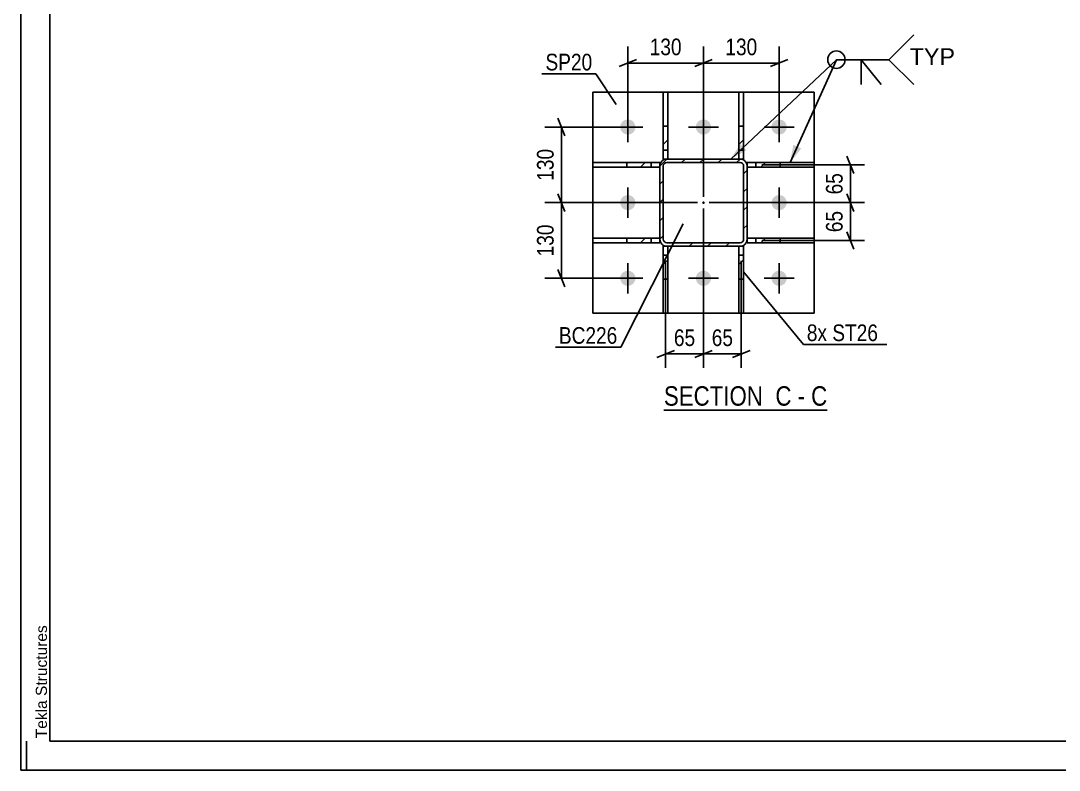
# Model space of a CAD drawing. Header units: millimetres. Extents: x -54 to 787, y -402 to 192.
# Drawn here: x -53.8 to 124.7, y -402.1 to -273.3 of the extents above; entities that cross this region are included whole.
import ezdxf

# ---------------------------------------------------------------- set-up
doc = ezdxf.new("R2010")
doc.units = ezdxf.units.MM
doc.linetypes.add('DXK_LINE_DOT2', pattern=[3.9198, 1.9599, -1.9599])
doc.linetypes.add('DXK_LINE_DOT3', pattern=[5.9187, 2.979, -0.9799, 0.9799, -0.9799])
doc.styles.add('Arial', font='ARIAL.TTF', dxfattribs={"height": 0.2})
doc.styles.add('Arial Narrow', font='ARIALN.TTF', dxfattribs={"height": 0.2})

# ---------------------------------------------------------------- blocks, each defined once
blk = doc.blocks.new('Unknown-122573057-1115')
at = {"color": 5, "linetype": 'Continuous'}
for p, q in [((-53.78, 191.89), (-53.78, -402.11)), ((-48.78, 186.89), (-48.78, -397.11)), ((-52.78, -402.11), (-52.78, -397.11)), ((-48.78, -397.11), (782.22, -397.11)), ((-53.78, -402.11), (787.22, -402.11))]:
    blk.add_line(p, q, dxfattribs=at)
at = {"color": 174, "linetype": 'Continuous', "style": 'Arial'}
blk.add_text('Tekla Structures', height=1.9102, rotation=90, dxfattribs=at).set_placement((-49.28, -396.61))
blk = doc.blocks.new('Unknown-122573057-16 - 5924')
at = {"color": 6, "linetype": 'Continuous'}
blk.add_line((56.74, -340.19), (84.81, -340.19), dxfattribs=at)
at = {"color": 0, "linetype": 'Continuous'}
for points in [[(74.85, -339.44), (74.85, -335.94), (56.74, -335.94), (56.74, -339.44)], [(78.66, -339.44), (78.66, -335.94), (75.9, -335.94), (75.9, -339.44)], [(80.99, -339.44), (80.99, -335.94), (79.71, -335.94), (79.71, -339.44)], [(84.81, -339.44), (84.81, -335.94), (82.04, -335.94), (82.04, -339.44)]]:
    blk.add_wipeout(points, dxfattribs=at)
at = {"color": 7, "linetype": 'Continuous', "style": 'Arial Narrow'}
for s, p in [('SECTION ', (56.74, -339.44)), ('C', (75.9, -339.44)), ('C', (82.04, -339.44)), ('-', (79.71, -339.44))]:
    blk.add_text(s, height=3.34, dxfattribs=at).set_placement(p)
blk = doc.blocks.new('Part-122573057-6037 - 5924')
at = {"linetype": 'Continuous'}
h = blk.add_hatch(dxfattribs=at)
h.set_pattern_fill('', scale=0.7, style=0, pattern_type=0)
h.set_pattern_definition([(45, (71.0426, -297.643), (-1.57154, 1.57154), [])])
h.paths.add_polyline_path([(76.7, -297.64), (71.04, -297.64), (71.04, -298.44), (76.7, -298.44)])
at = {"color": 7, "linetype": 'DXK_LINE_DOT2'}
for p, q in [((71.04, -298.44), (71.04, -297.64)), ((76.7, -297.64), (71.04, -297.64)), ((72.54, -298.44), (72.54, -297.64)), ((76.7, -298.44), (71.04, -298.44))]:
    blk.add_line(p, q, dxfattribs=at)
at = {"color": 2, "linetype": 'Continuous'}
for p, q in [((76.7, -297.64), (71.04, -297.64)), ((71.04, -297.64), (71.04, -298.44)), ((82.54, -297.64), (76.7, -297.64)), ((76.7, -298.44), (76.7, -297.64)), ((82.54, -298.44), (82.54, -297.64)), ((71.04, -298.44), (76.7, -298.44)), ((82.54, -298.44), (76.7, -298.44))]:
    blk.add_line(p, q, dxfattribs=at)
blk = doc.blocks.new('Part-122573057-6004 - 5924')
at = {"color": 2, "linetype": 'Continuous'}
for p, q in [((44.54, -285.54), (44.54, -323.54)), ((82.54, -285.54), (44.54, -285.54)), ((82.54, -323.54), (82.54, -285.54)), ((44.54, -323.54), (82.54, -323.54))]:
    blk.add_line(p, q, dxfattribs=at)
at = {"color": 7, "linetype": 'DXK_LINE_DOT2'}
for p, q in [((44.54, -285.54), (57.44, -285.54)), ((44.54, -323.54), (57.44, -323.54))]:
    blk.add_line(p, q, dxfattribs=at)
blk = doc.blocks.new('Part-122573057-6032 - 5924')
at = {"linetype": 'Continuous'}
h = blk.add_hatch(dxfattribs=at)
h.set_pattern_fill('', scale=0.7, style=0, pattern_type=0)
h.set_pattern_definition([(45, (71.0426, -310.643), (-1.57154, 1.57154), [])])
h.paths.add_polyline_path([(76.7, -310.64), (71.04, -310.64), (71.04, -311.44), (76.7, -311.44)])
at = {"color": 7, "linetype": 'DXK_LINE_DOT2'}
for p, q in [((71.04, -311.44), (71.04, -310.64)), ((76.7, -310.64), (71.04, -310.64)), ((76.7, -311.44), (71.04, -311.44)), ((72.54, -311.44), (72.54, -310.64))]:
    blk.add_line(p, q, dxfattribs=at)
at = {"color": 2, "linetype": 'Continuous'}
for p, q in [((76.7, -310.64), (71.04, -310.64)), ((71.04, -310.64), (71.04, -311.44)), ((71.04, -311.44), (76.7, -311.44)), ((82.54, -310.64), (76.7, -310.64)), ((76.7, -311.44), (76.7, -310.64)), ((82.54, -311.44), (76.7, -311.44)), ((82.54, -311.44), (82.54, -310.64))]:
    blk.add_line(p, q, dxfattribs=at)
blk = doc.blocks.new('Part-122573057-6022 - 5924')
at = {"linetype": 'Continuous'}
h = blk.add_hatch(dxfattribs=at)
h.set_pattern_fill('', scale=0.7, style=0, pattern_type=0)
h.set_pattern_definition([(45, (50.3892, -310.643), (-1.57154, 1.57154), [])])
h.paths.add_polyline_path([(56.04, -310.64), (50.39, -310.64), (50.39, -311.44), (56.04, -311.44)])
at = {"color": 2, "linetype": 'Continuous'}
for p, q in [((44.54, -310.64), (50.39, -310.64)), ((44.54, -311.44), (44.54, -310.64)), ((50.39, -311.44), (44.54, -311.44)), ((50.39, -310.64), (56.04, -310.64)), ((50.39, -311.44), (50.39, -310.64)), ((56.04, -311.44), (50.39, -311.44)), ((56.04, -310.64), (56.04, -311.44))]:
    blk.add_line(p, q, dxfattribs=at)
at = {"color": 7, "linetype": 'DXK_LINE_DOT2'}
for p, q in [((50.39, -310.64), (56.04, -310.64)), ((50.39, -311.44), (56.04, -311.44)), ((54.54, -311.44), (54.54, -310.64)), ((56.04, -310.64), (56.04, -311.44))]:
    blk.add_line(p, q, dxfattribs=at)
blk = doc.blocks.new('Part-122573057-6027 - 5924')
at = {"linetype": 'Continuous'}
h = blk.add_hatch(dxfattribs=at)
h.set_pattern_fill('', scale=0.7, style=0, pattern_type=0)
h.set_pattern_definition([(45, (50.3892, -297.643), (-1.57154, 1.57154), [])])
h.paths.add_polyline_path([(56.04, -297.64), (50.39, -297.64), (50.39, -298.44), (56.04, -298.44)])
at = {"color": 2, "linetype": 'Continuous'}
for p, q in [((44.54, -297.64), (50.39, -297.64)), ((44.54, -298.44), (44.54, -297.64)), ((50.39, -297.64), (56.04, -297.64)), ((50.39, -298.44), (50.39, -297.64)), ((56.04, -297.64), (56.04, -298.44)), ((50.39, -298.44), (44.54, -298.44)), ((56.04, -298.44), (50.39, -298.44))]:
    blk.add_line(p, q, dxfattribs=at)
at = {"color": 7, "linetype": 'DXK_LINE_DOT2'}
for p, q in [((50.39, -297.64), (56.04, -297.64)), ((54.54, -298.44), (54.54, -297.64)), ((56.04, -297.64), (56.04, -298.44)), ((50.39, -298.44), (56.04, -298.44))]:
    blk.add_line(p, q, dxfattribs=at)
blk = doc.blocks.new('Bolt-122573057-6042 - 5924')
at = {"linetype": 'Continuous'}
for points in [[(51.84, -291.54, -1), (49.24, -291.54, -1)], [(64.84, -291.54, -1), (62.24, -291.54, -1)], [(77.84, -291.54, -1), (75.24, -291.54, -1)], [(51.84, -304.54, -1), (49.24, -304.54, -1)], [(77.84, -304.54, -1), (75.24, -304.54, -1)], [(51.84, -317.54, -1), (49.24, -317.54, -1)], [(64.84, -317.54, -1), (62.24, -317.54, -1)], [(77.84, -317.54, -1), (75.24, -317.54, -1)]]:
    blk.add_hatch(color=1, dxfattribs=at).paths.add_polyline_path(points)
at = {"color": 1, "linetype": 'Continuous'}
for p, q in [((50.54, -288.94), (50.54, -294.14)), ((63.54, -288.94), (63.54, -294.14)), ((76.54, -288.94), (76.54, -294.14)), ((53.14, -291.54), (47.94, -291.54)), ((66.14, -291.54), (60.94, -291.54)), ((79.14, -291.54), (73.94, -291.54)), ((50.54, -301.94), (50.54, -307.14)), ((76.54, -301.94), (76.54, -307.14)), ((53.14, -304.54), (47.94, -304.54)), ((79.14, -304.54), (73.94, -304.54)), ((50.54, -314.94), (50.54, -320.14)), ((63.54, -314.94), (63.54, -320.14)), ((76.54, -314.94), (76.54, -320.14)), ((53.14, -317.54), (47.94, -317.54)), ((66.14, -317.54), (60.94, -317.54)), ((79.14, -317.54), (73.94, -317.54))]:
    blk.add_line(p, q, dxfattribs=at)
blk = doc.blocks.new('Part-122573057-6055 - 5924')
at = {"linetype": 'Continuous'}
h = blk.add_hatch(dxfattribs=at)
h.set_pattern_fill('', scale=0.7, style=0, pattern_type=0)
h.set_pattern_definition([(45, (57.2422, -297.043), (-1.57154, 1.57154), [])])
h.paths.add_polyline_path([(69.84, -297.04), (57.24, -297.04), (56.78, -297.13), (56.39, -297.39), (56.13, -297.78), (56.04, -298.24), (56.04, -310.84), (56.13, -311.3), (56.39, -311.69), (56.78, -311.95), (57.24, -312.04), (69.84, -312.04), (70.3, -311.95), (70.69, -311.69), (70.95, -311.3), (71.04, -310.84), (71.04, -298.24), (70.95, -297.78), (70.69, -297.39), (70.3, -297.13)])
h.paths.add_polyline_path([(70.4, -298.01), (70.44, -298.24), (70.44, -310.84), (70.4, -311.07), (70.27, -311.27), (70.07, -311.4), (69.84, -311.44), (57.24, -311.44), (57.01, -311.4), (56.82, -311.27), (56.69, -311.07), (56.64, -310.84), (56.64, -298.24), (56.69, -298.01), (56.82, -297.82), (57.01, -297.69), (57.24, -297.64), (69.84, -297.64), (70.07, -297.69), (70.27, -297.82)])
blk.add_hatch(color=246, dxfattribs=at).paths.add_polyline_path([(63.54, -304.64, -1), (63.54, -304.44, -1)])
at = {"color": 7, "linetype": 'DXK_LINE_DOT2'}
for p, q in [((56.04, -298.24), (56.13, -297.78)), ((56.82, -297.82), (56.69, -298.01)), ((56.78, -297.13), (57.24, -297.04)), ((57.01, -297.69), (56.82, -297.82)), ((57.24, -297.64), (57.01, -297.69)), ((69.84, -297.04), (57.24, -297.04)), ((69.84, -297.64), (57.24, -297.64)), ((69.84, -297.04), (70.3, -297.13)), ((70.07, -297.69), (69.84, -297.64)), ((70.27, -297.82), (70.07, -297.69)), ((70.4, -298.01), (70.27, -297.82)), ((70.95, -297.78), (71.04, -298.24)), ((56.04, -310.84), (56.04, -298.24)), ((56.69, -298.01), (56.64, -298.24)), ((56.64, -310.84), (56.64, -298.24)), ((70.44, -298.24), (70.4, -298.01)), ((70.44, -310.84), (70.44, -298.24)), ((71.04, -310.84), (71.04, -298.24)), ((56.13, -311.3), (56.04, -310.84)), ((56.64, -310.84), (56.69, -311.07)), ((56.69, -311.07), (56.82, -311.27)), ((57.24, -312.04), (56.78, -311.95)), ((56.82, -311.27), (57.01, -311.4)), ((57.01, -311.4), (57.24, -311.44)), ((57.24, -311.44), (69.84, -311.44)), ((57.24, -312.04), (69.84, -312.04)), ((69.84, -311.44), (70.07, -311.4)), ((70.3, -311.95), (69.84, -312.04)), ((70.07, -311.4), (70.27, -311.27)), ((70.27, -311.27), (70.4, -311.07)), ((70.4, -311.07), (70.44, -310.84)), ((71.04, -310.84), (70.95, -311.3))]:
    blk.add_line(p, q, dxfattribs=at)
at = {"color": 2, "linetype": 'Continuous'}
for p, q in [((56.13, -297.78), (56.04, -298.24)), ((56.69, -298.01), (56.82, -297.82)), ((57.24, -297.04), (56.78, -297.13)), ((56.82, -297.82), (57.01, -297.69)), ((57.01, -297.69), (57.24, -297.64)), ((57.24, -297.04), (69.84, -297.04)), ((57.24, -297.64), (69.84, -297.64)), ((70.3, -297.13), (69.84, -297.04)), ((69.84, -297.64), (70.07, -297.69)), ((70.07, -297.69), (70.27, -297.82)), ((70.27, -297.82), (70.4, -298.01)), ((71.04, -298.24), (70.95, -297.78)), ((56.04, -310.84), (56.04, -298.24)), ((56.64, -298.24), (56.69, -298.01)), ((56.64, -310.84), (56.64, -298.24)), ((70.4, -298.01), (70.44, -298.24)), ((70.44, -310.84), (70.44, -298.24)), ((71.04, -310.84), (71.04, -298.24)), ((56.04, -310.84), (56.13, -311.3)), ((56.69, -311.07), (56.64, -310.84)), ((56.82, -311.27), (56.69, -311.07)), ((56.78, -311.95), (57.24, -312.04)), ((57.01, -311.4), (56.82, -311.27)), ((57.24, -311.44), (57.01, -311.4)), ((57.24, -311.44), (69.84, -311.44)), ((57.24, -312.04), (69.84, -312.04)), ((70.07, -311.4), (69.84, -311.44)), ((69.84, -312.04), (70.3, -311.95)), ((70.27, -311.27), (70.07, -311.4)), ((70.4, -311.07), (70.27, -311.27)), ((70.44, -310.84), (70.4, -311.07)), ((70.95, -311.3), (71.04, -310.84))]:
    blk.add_line(p, q, dxfattribs=at)
at = {"color": 7, "linetype": 'DXK_LINE_DOT3'}
blk.add_line((63.54, -304.54), (63.54, -304.54), dxfattribs=at)
at = {"color": 246, "linetype": 'DXK_LINE_DOT2'}
blk.add_line((63.54, -304.54), (63.54, -304.54), dxfattribs=at)
at = {"color": 246, "linetype": 'Continuous'}
blk.add_circle((63.54, -304.54), 0.1, dxfattribs=at)
at = {"color": 7, "linetype": 'DXK_LINE_DOT2'}
for centre, start, end in [((57.24, -298.24), 112.5, 157.5), ((69.84, -298.24), 22.5, 67.5), ((57.24, -310.84), 202.5, 247.5), ((69.84, -310.84), 292.5, 337.5)]:
    blk.add_arc(centre, 1.2, start, end, dxfattribs=at)
at = {"color": 2, "linetype": 'Continuous'}
for centre, start, end in [((57.24, -298.24), 112.5, 157.5), ((69.84, -298.24), 22.5, 67.5), ((57.24, -310.84), 202.5, 247.5), ((69.84, -310.84), 292.5, 337.5)]:
    blk.add_arc(centre, 1.2, start, end, dxfattribs=at)
blk = doc.blocks.new('Part-122573057-6110 - 5924')
at = {"linetype": 'Continuous'}
h = blk.add_hatch(dxfattribs=at)
h.set_pattern_fill('', scale=0.7, style=0, pattern_type=0)
h.set_pattern_definition([(45, (56.6429, -312.043), (-1.57154, 1.57154), [])])
h.paths.add_polyline_path([(57.44, -312.04), (56.64, -312.04), (56.64, -317.7), (57.44, -317.7)])
at = {"color": 7, "linetype": 'DXK_LINE_DOT2'}
for p, q in [((56.64, -317.7), (56.64, -312.04)), ((57.44, -312.04), (56.64, -312.04)), ((57.44, -317.7), (57.44, -312.04)), ((56.64, -313.54), (57.44, -313.54))]:
    blk.add_line(p, q, dxfattribs=at)
at = {"color": 2, "linetype": 'Continuous'}
for p, q in [((57.44, -312.04), (56.64, -312.04)), ((56.64, -312.04), (56.64, -317.7)), ((57.44, -317.7), (57.44, -312.04)), ((56.64, -323.54), (56.64, -317.7)), ((56.64, -317.7), (57.44, -317.7)), ((57.44, -323.54), (57.44, -317.7)), ((56.64, -323.54), (57.44, -323.54))]:
    blk.add_line(p, q, dxfattribs=at)
blk = doc.blocks.new('Part-122573057-6126 - 5924')
at = {"linetype": 'Continuous'}
h = blk.add_hatch(dxfattribs=at)
h.set_pattern_fill('', scale=0.7, style=0, pattern_type=0)
h.set_pattern_definition([(45, (69.6423, -291.3898), (-1.57154, 1.57154), [])])
h.paths.add_polyline_path([(70.44, -291.39), (69.64, -291.39), (69.64, -297.04), (70.44, -297.04)])
at = {"color": 2, "linetype": 'Continuous'}
for p, q in [((69.64, -285.54), (70.44, -285.54)), ((69.64, -291.39), (69.64, -285.54)), ((70.44, -291.39), (70.44, -285.54)), ((69.64, -297.04), (69.64, -291.39)), ((69.64, -291.39), (70.44, -291.39)), ((70.44, -291.39), (70.44, -297.04)), ((70.44, -297.04), (69.64, -297.04))]:
    blk.add_line(p, q, dxfattribs=at)
at = {"color": 7, "linetype": 'DXK_LINE_DOT2'}
for p, q in [((69.64, -297.04), (69.64, -291.39)), ((70.44, -291.39), (70.44, -297.04)), ((69.64, -295.54), (70.44, -295.54)), ((70.44, -297.04), (69.64, -297.04))]:
    blk.add_line(p, q, dxfattribs=at)
blk = doc.blocks.new('Part-122573057-6131 - 5924')
at = {"linetype": 'Continuous'}
h = blk.add_hatch(dxfattribs=at)
h.set_pattern_fill('', scale=0.7, style=0, pattern_type=0)
h.set_pattern_definition([(45, (69.6423, -312.043), (-1.57154, 1.57154), [])])
h.paths.add_polyline_path([(70.44, -312.04), (69.64, -312.04), (69.64, -317.7), (70.44, -317.7)])
at = {"color": 7, "linetype": 'DXK_LINE_DOT2'}
for p, q in [((69.64, -317.7), (69.64, -312.04)), ((70.44, -312.04), (69.64, -312.04)), ((70.44, -317.7), (70.44, -312.04)), ((69.64, -313.54), (70.44, -313.54))]:
    blk.add_line(p, q, dxfattribs=at)
at = {"color": 2, "linetype": 'Continuous'}
for p, q in [((70.44, -312.04), (69.64, -312.04)), ((69.64, -312.04), (69.64, -317.7)), ((70.44, -317.7), (70.44, -312.04)), ((69.64, -323.54), (69.64, -317.7)), ((69.64, -317.7), (70.44, -317.7)), ((70.44, -323.54), (70.44, -317.7)), ((69.64, -323.54), (70.44, -323.54))]:
    blk.add_line(p, q, dxfattribs=at)
blk = doc.blocks.new('Part-122573057-6138 - 5924')
at = {"linetype": 'Continuous'}
h = blk.add_hatch(dxfattribs=at)
h.set_pattern_fill('', scale=0.7, style=0, pattern_type=0)
h.set_pattern_definition([(45, (56.6429, -291.3898), (-1.57154, 1.57154), [])])
h.paths.add_polyline_path([(57.44, -291.39), (56.64, -291.39), (56.64, -297.04), (57.44, -297.04)])
at = {"color": 2, "linetype": 'Continuous'}
for p, q in [((56.64, -285.54), (57.44, -285.54)), ((56.64, -291.39), (56.64, -285.54)), ((57.44, -291.39), (57.44, -285.54)), ((56.64, -297.04), (56.64, -291.39)), ((56.64, -291.39), (57.44, -291.39)), ((57.44, -291.39), (57.44, -297.04)), ((57.44, -297.04), (56.64, -297.04))]:
    blk.add_line(p, q, dxfattribs=at)
at = {"color": 7, "linetype": 'DXK_LINE_DOT2'}
for p, q in [((56.64, -297.04), (56.64, -291.39)), ((57.44, -291.39), (57.44, -297.04)), ((56.64, -295.54), (57.44, -295.54)), ((57.44, -297.04), (56.64, -297.04))]:
    blk.add_line(p, q, dxfattribs=at)
blk = doc.blocks.new('StraightDimension-122573057-6187 - 5924')
at = {"color": 7, "linetype": 'Continuous'}
for p, q in [((88.2, -303.04), (89.4, -306.04)), ((64.54, -304.54), (91.2, -304.54)), ((88.8, -311.04), (88.8, -304.54)), ((89.4, -312.54), (88.2, -309.54)), ((73.54, -311.04), (91.2, -311.04))]:
    blk.add_line(p, q, dxfattribs=at)
at = {"color": 0}
blk.add_wipeout([(88.05, -305.36), (83.85, -305.36), (83.85, -310.22), (88.05, -310.22)], dxfattribs=at)
at = {"color": 3, "style": 'Arial Narrow'}
blk.add_text('65', height=2.863, rotation=90.0002, dxfattribs=at).set_placement((87.45, -309.62))
blk = doc.blocks.new('StraightDimension-122573057-6236 - 5924')
at = {"color": 7, "linetype": 'Continuous'}
for p, q in [((50.54, -290.54), (50.54, -277.7)), ((63.54, -303.54), (63.54, -277.7)), ((52.04, -279.95), (49.04, -281.15)), ((62.04, -281.15), (65.04, -279.95)), ((50.54, -280.55), (63.54, -280.55))]:
    blk.add_line(p, q, dxfattribs=at)
at = {"color": 0}
blk.add_wipeout([(60.38, -279.8), (60.38, -275.6), (53.7, -275.6), (53.7, -279.8)], dxfattribs=at)
at = {"color": 3, "style": 'Arial Narrow'}
blk.add_text('130', height=2.863, dxfattribs=at).set_placement((54.3, -279.2))
blk = doc.blocks.new('StraightDimension-122573057-6201 - 5924')
at = {"color": 7, "linetype": 'Continuous'}
for p, q in [((39.74, -306.04), (38.54, -303.04)), ((62.54, -304.54), (36.29, -304.54)), ((39.14, -317.54), (39.14, -304.54)), ((49.54, -317.54), (36.29, -317.54)), ((38.54, -316.04), (39.74, -319.04))]:
    blk.add_line(p, q, dxfattribs=at)
at = {"color": 0}
blk.add_wipeout([(38.39, -307.7), (34.19, -307.7), (34.19, -314.38), (38.39, -314.38)], dxfattribs=at)
at = {"color": 3, "style": 'Arial Narrow'}
blk.add_text('130', height=2.863, rotation=90.0002, dxfattribs=at).set_placement((37.79, -313.78))
blk = doc.blocks.new('StraightDimension-122573057-6147 - 5924')
at = {"color": 7, "linetype": 'Continuous'}
for p, q in [((63.54, -305.54), (63.54, -332.94)), ((70.04, -314.54), (70.04, -332.94)), ((62.04, -331.14), (65.04, -329.94)), ((71.54, -329.94), (68.54, -331.14)), ((63.54, -330.54), (70.04, -330.54))]:
    blk.add_line(p, q, dxfattribs=at)
at = {"color": 0}
blk.add_wipeout([(69.22, -329.79), (69.22, -325.59), (64.36, -325.59), (64.36, -329.79)], dxfattribs=at)
at = {"color": 3, "style": 'Arial Narrow'}
blk.add_text('65', height=2.863, dxfattribs=at).set_placement((64.96, -329.19))
blk = doc.blocks.new('StraightDimension-122573057-6160 - 5924')
at = {"color": 7, "linetype": 'Continuous'}
for p, q in [((63.54, -305.54), (63.54, -332.94)), ((57.04, -314.54), (57.04, -332.94)), ((55.54, -331.14), (58.54, -329.94)), ((65.04, -329.94), (62.04, -331.14)), ((57.04, -330.54), (63.54, -330.54))]:
    blk.add_line(p, q, dxfattribs=at)
at = {"color": 0}
blk.add_wipeout([(62.72, -329.79), (62.72, -325.59), (57.86, -325.59), (57.86, -329.79)], dxfattribs=at)
at = {"color": 3, "style": 'Arial Narrow'}
blk.add_text('65', height=2.863, dxfattribs=at).set_placement((58.46, -329.19))
blk = doc.blocks.new('StraightDimension-122573057-6174 - 5924')
at = {"color": 7, "linetype": 'Continuous'}
for p, q in [((88.2, -296.54), (89.4, -299.54)), ((73.54, -298.04), (91.2, -298.04)), ((88.8, -304.54), (88.8, -298.04)), ((89.4, -306.04), (88.2, -303.04)), ((64.54, -304.54), (91.2, -304.54))]:
    blk.add_line(p, q, dxfattribs=at)
at = {"color": 0}
blk.add_wipeout([(88.05, -298.86), (83.85, -298.86), (83.85, -303.72), (88.05, -303.72)], dxfattribs=at)
at = {"color": 3, "style": 'Arial Narrow'}
blk.add_text('65', height=2.863, rotation=90.0002, dxfattribs=at).set_placement((87.45, -303.12))
blk = doc.blocks.new('StraightDimension-122573057-6218 - 5924')
at = {"color": 7, "linetype": 'Continuous'}
for p, q in [((39.74, -293.04), (38.54, -290.04)), ((49.54, -291.54), (36.29, -291.54)), ((39.14, -304.54), (39.14, -291.54)), ((38.54, -303.04), (39.74, -306.04)), ((62.54, -304.54), (36.29, -304.54))]:
    blk.add_line(p, q, dxfattribs=at)
at = {"color": 0}
blk.add_wipeout([(38.39, -294.7), (34.19, -294.7), (34.19, -301.38), (38.39, -301.38)], dxfattribs=at)
at = {"color": 3, "style": 'Arial Narrow'}
blk.add_text('130', height=2.863, rotation=90.0002, dxfattribs=at).set_placement((37.79, -300.78))
blk = doc.blocks.new('StraightDimension-122573057-6253 - 5924')
at = {"color": 7, "linetype": 'Continuous'}
for p, q in [((63.54, -303.54), (63.54, -277.7)), ((76.54, -290.54), (76.54, -277.7)), ((65.04, -279.95), (62.04, -281.15)), ((75.04, -281.15), (78.04, -279.95)), ((63.54, -280.55), (76.54, -280.55))]:
    blk.add_line(p, q, dxfattribs=at)
at = {"color": 0}
blk.add_wipeout([(73.38, -279.8), (73.38, -275.6), (66.7, -275.6), (66.7, -279.8)], dxfattribs=at)
at = {"color": 3, "style": 'Arial Narrow'}
blk.add_text('130', height=2.863, dxfattribs=at).set_placement((67.3, -279.2))
blk = doc.blocks.new('Mark-122573057-6000 - 5924')
at = {"color": 0}
blk.add_wipeout([(44.43, -281.81), (44.43, -278.81), (36.39, -278.81), (36.39, -281.81)], dxfattribs=at)
blk.add_wipeout([(44.43, -281.81), (44.43, -278.81), (36.39, -278.81), (36.39, -281.81)], dxfattribs=at)
at = {"color": 30, "linetype": 'Continuous'}
for p in [(35.79, -282.41), (48.52, -287.68)]:
    blk.add_line(p, (45.03, -282.41), dxfattribs=at)
at = {"color": 3, "style": 'Arial Narrow'}
blk.add_text('SP20', height=2.863, dxfattribs=at).set_placement((36.39, -281.81))
blk = doc.blocks.new('Mark-122573057-6051 - 5924')
at = {"color": 0}
blk.add_wipeout([(48.75, -328.8), (48.75, -325.8), (38.7, -325.8), (38.7, -328.8)], dxfattribs=at)
blk.add_wipeout([(48.75, -328.8), (48.75, -325.8), (38.7, -325.8), (38.7, -328.8)], dxfattribs=at)
at = {"color": 30, "linetype": 'Continuous'}
for p in [(60.07, -308.18), (38.1, -329.4)]:
    blk.add_line(p, (49.35, -329.4), dxfattribs=at)
at = {"color": 3, "style": 'Arial Narrow'}
blk.add_text('BC226', height=2.863, dxfattribs=at).set_placement((38.7, -328.8))
blk = doc.blocks.new('WeldMark-122573057-6270 - 5924')
at = {"linetype": 'Continuous'}
for points in [[(70.92, -295.53), (68.22, -297.04), (69.89, -294.44)], [(80.35, -295.21), (78.44, -297.64), (78.98, -294.6)]]:
    blk.add_hatch(color=30, dxfattribs=at).paths.add_polyline_path(points)
at = {"color": 30, "linetype": 'Continuous'}
for p, q in [((68.22, -297.04), (86.38, -279.97)), ((78.44, -297.64), (86.38, -279.97)), ((86.38, -279.97), (95.38, -279.97))]:
    blk.add_line(p, q, dxfattribs=at)
at = {"color": 3, "linetype": 'Continuous'}
for q in [(94.09, -284.25), (90.66, -284.25)]:
    blk.add_line((90.66, -279.97), q, dxfattribs=at)
for start, end in [(90, 270), (270, 90)]:
    blk.add_arc((86.38, -279.97), 1.5, start, end, dxfattribs=at)
at = {"color": 0, "linetype": 'Continuous'}
blk.add_wipeout([(106.75, -280.87), (106.75, -277.87), (98.98, -277.87), (98.98, -280.87)], dxfattribs=at)
blk.add_wipeout([(106.75, -280.87), (106.75, -277.87), (98.98, -277.87), (98.98, -280.87)], dxfattribs=at)
at = {"color": 3, "linetype": 'Continuous'}
for q in [(99.66, -275.68), (99.66, -284.25)]:
    blk.add_line((95.38, -279.97), q, dxfattribs=at)
at = {"color": 3, "linetype": 'Continuous', "style": 'Arial'}
blk.add_text('TYP', height=2.865, dxfattribs=at).set_placement((98.98, -280.87))
blk = doc.blocks.new('MarkSet-122573057-6305 - 5924')
at = {"color": 0}
for points in [[(84.78, -328.34), (84.78, -325.34), (81.3, -325.34), (81.3, -328.34)], [(93.53, -328.34), (93.53, -325.34), (85.68, -325.34), (85.68, -328.34)]]:
    blk.add_wipeout(points, dxfattribs=at)
for points in [[(84.78, -328.34), (84.78, -325.34), (81.3, -325.34), (81.3, -328.34)], [(93.53, -328.34), (93.53, -325.34), (85.68, -325.34), (85.68, -328.34)]]:
    blk.add_wipeout(points, dxfattribs=at)
at = {"color": 30, "linetype": 'Continuous'}
for p, q in [((70.44, -316.46), (80.7, -328.94)), ((80.7, -328.94), (95.03, -328.94))]:
    blk.add_line(p, q, dxfattribs=at)
at = {"color": 3, "style": 'Arial Narrow'}
for s, p in [('8x', (81.3, -328.34)), ('ST26', (85.68, -328.34))]:
    blk.add_text(s, height=2.863, dxfattribs=at).set_placement(p)

msp = doc.modelspace()

# ---------------------------------------------------------------- block references
for name in ['Unknown-122573057-1115', 'Part-122573057-6004 - 5924', 'Part-122573057-6138 - 5924', 'Part-122573057-6126 - 5924', 'Bolt-122573057-6042 - 5924', 'Part-122573057-6027 - 5924', 'Part-122573057-6055 - 5924', 'Part-122573057-6037 - 5924', 'Part-122573057-6022 - 5924', 'Part-122573057-6110 - 5924', 'Part-122573057-6131 - 5924', 'Part-122573057-6032 - 5924']:
    msp.add_blockref(name, (0, 0))

# ---------------------------------------------------------------- next in the draw order: block references
for name in ['StraightDimension-122573057-6187 - 5924', 'Unknown-122573057-16 - 5924']:
    msp.add_blockref(name, (0, 0))

# ---------------------------------------------------------------- next in the draw order: block references
msp.add_blockref('StraightDimension-122573057-6236 - 5924', (0, 0))

# ---------------------------------------------------------------- next in the draw order: block references
for name in ['Mark-122573057-6000 - 5924', 'StraightDimension-122573057-6201 - 5924']:
    msp.add_blockref(name, (0, 0))

# ---------------------------------------------------------------- next in the draw order: block references
msp.add_blockref('StraightDimension-122573057-6147 - 5924', (0, 0))

# ---------------------------------------------------------------- next in the draw order: block references
for name in ['StraightDimension-122573057-6160 - 5924', 'MarkSet-122573057-6305 - 5924']:
    msp.add_blockref(name, (0, 0))

# ---------------------------------------------------------------- next in the draw order: block references
for name in ['StraightDimension-122573057-6218 - 5924', 'StraightDimension-122573057-6174 - 5924', 'Mark-122573057-6051 - 5924']:
    msp.add_blockref(name, (0, 0))

# ---------------------------------------------------------------- next in the draw order: block references
msp.add_blockref('StraightDimension-122573057-6253 - 5924', (0, 0))

# ---------------------------------------------------------------- next in the draw order: block references
msp.add_blockref('WeldMark-122573057-6270 - 5924', (0, 0))

doc.saveas('drawing.dxf')
